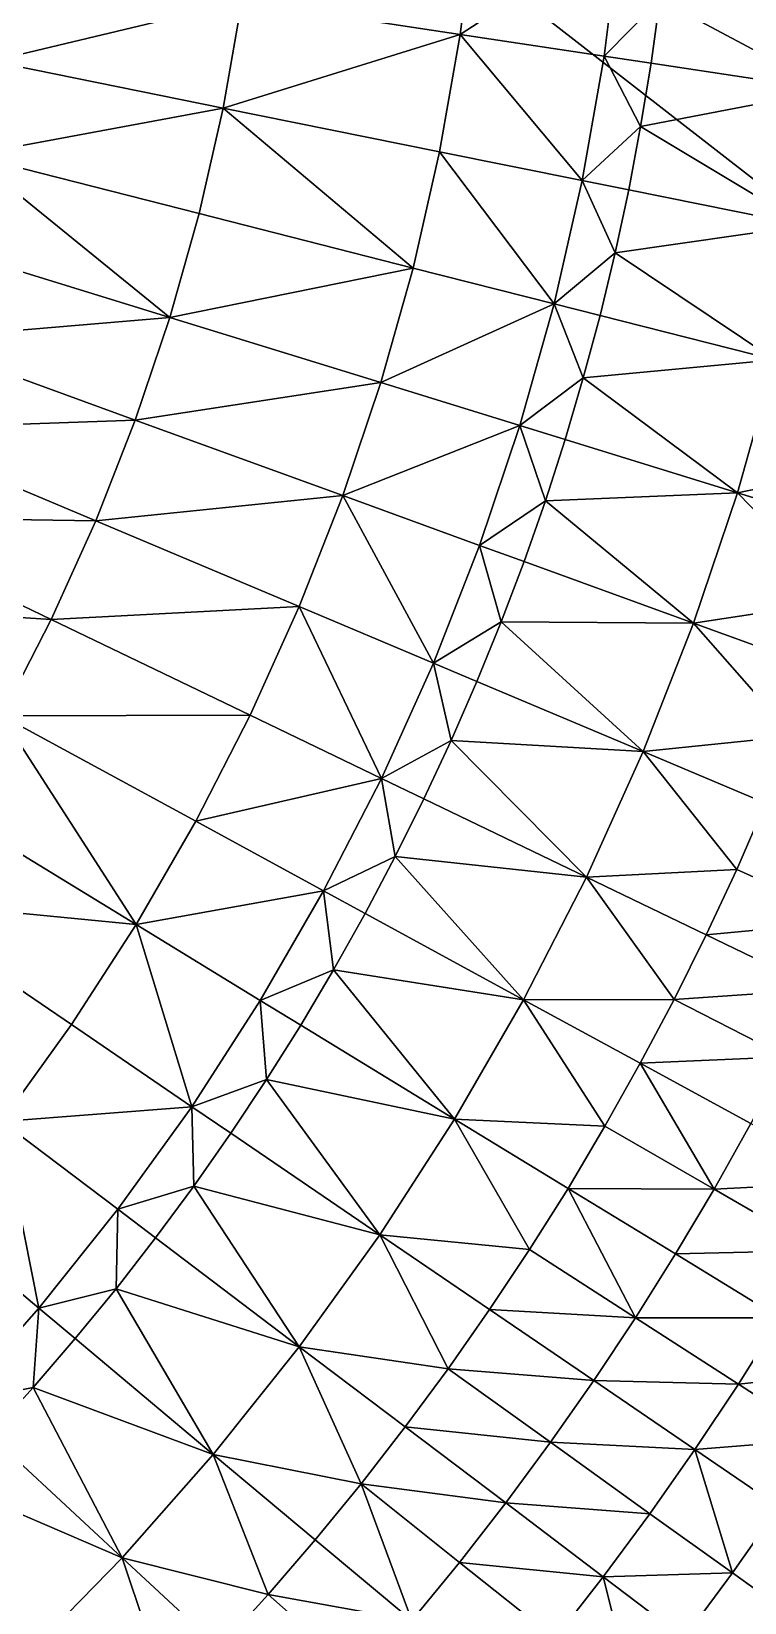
# Model space of a CAD drawing. Header units: millimetres. Extents: x -3750 to 5350, y -3750 to 3750.
# Drawn here: x 1236 to 1691, y -1229 to -226 of the extents above; entities that cross this region are included whole.
import ezdxf

# ---------------------------------------------------------------- set-up
doc = ezdxf.new("R2010")
doc.units = ezdxf.units.MM
doc.header["$MEASUREMENT"] = 0
doc.layers.add('MESH_3D', color=2, linetype='CONTINUOUS')

msp = doc.modelspace()

# ---------------------------------------------------------------- linework, layer by layer
at = {"layer": 'MESH_3D'}
for points in [[(925.3, 3634, 32500), (-2410.5, 2872.7, 32500), (3378.6, -1627.1, 32500)], [(925.3, 3634, 32500), (3634, -925.3, 32500), (3745.3, -186.9, 32500)], [(925.3, 3634, 32500), (3378.6, -1627.1, 32500), (3634, -925.3, 32500)], [(3378.6, -1627.1, 32500), (-2410.5, 2872.7, 32500), (-1955.4, -3199.8, 32500)], [(1519.2, -152, -989.8), (1509.8, -227.6, -989.8), (1370.4, -206.6, -1040.3)], [(1611.7, -161.3, -952.1), (1509.8, -227.6, -989.8), (1519.2, -152, -989.8)], [(1611.7, -161.3, -952.1), (1601.7, -241.4, -952.1), (1509.8, -227.6, -989.8)], [(1611.7, -161.3, -952.1), (1637.2, -205.2, -939.1), (1601.7, -241.4, -952.1)], [(1756.3, -175.7, -885.2), (1745.4, -263.1, -885.2), (1637.2, -205.2, -939.1)], [(1370.4, -206.6, -1040.3), (1210.4, -244.7, -1086.9), (1221.1, -184, -1086.9)], [(1370.4, -206.6, -1040.3), (1358.4, -274.6, -1040.3), (1210.4, -244.7, -1086.9)], [(1509.8, -227.6, -989.8), (1358.4, -274.6, -1040.3), (1370.4, -206.6, -1040.3)], [(1601.7, -241.4, -952.1), (1637.2, -205.2, -939.1), (1631.6, -245.9, -939.1)], [(1745.4, -263.1, -885.2), (1631.6, -245.9, -939.1), (1637.2, -205.2, -939.1)], [(1509.8, -227.6, -989.8), (1496.5, -302.5, -989.8), (1358.4, -274.6, -1040.3)], [(1587.7, -321, -952.1), (1496.5, -302.5, -989.8), (1509.8, -227.6, -989.8)], [(1601.7, -241.4, -952.1), (1587.7, -321, -952.1), (1509.8, -227.6, -989.8)], [(1358.4, -274.6, -1040.3), (1196.7, -304.7, -1086.9), (1210.4, -244.7, -1086.9)], [(1601.7, -241.4, -952.1), (1624.9, -286.5, -939.1), (1587.7, -321, -952.1)], [(1601.7, -241.4, -952.1), (1631.6, -245.9, -939.1), (1624.9, -286.5, -939.1)], [(1745.4, -263.1, -885.2), (1624.9, -286.5, -939.1), (1631.6, -245.9, -939.1)], [(1745.4, -263.1, -885.2), (1730.1, -349.7, -885.2), (1624.9, -286.5, -939.1)], [(1358.4, -274.6, -1040.3), (1343, -342, -1040.3), (1196.7, -304.7, -1086.9)], [(1479.6, -376.8, -989.8), (1343, -342, -1040.3), (1358.4, -274.6, -1040.3)], [(1496.5, -302.5, -989.8), (1479.6, -376.8, -989.8), (1358.4, -274.6, -1040.3)], [(1587.7, -321, -952.1), (1624.9, -286.5, -939.1), (1617.3, -326.9, -939.1)], [(1730.1, -349.7, -885.2), (1617.3, -326.9, -939.1), (1624.9, -286.5, -939.1)], [(1324.3, -408.5, -1040.3), (1180, -364, -1086.9), (1196.7, -304.7, -1086.9)], [(1343, -342, -1040.3), (1324.3, -408.5, -1040.3), (1196.7, -304.7, -1086.9)], [(1569.7, -399.7, -952.1), (1479.6, -376.8, -989.8), (1496.5, -302.5, -989.8)], [(1587.7, -321, -952.1), (1569.7, -399.7, -952.1), (1496.5, -302.5, -989.8)], [(1587.7, -321, -952.1), (1608.6, -367.2, -939.1), (1569.7, -399.7, -952.1)], [(1587.7, -321, -952.1), (1617.3, -326.9, -939.1), (1608.6, -367.2, -939.1)], [(1730.1, -349.7, -885.2), (1608.6, -367.2, -939.1), (1617.3, -326.9, -939.1)], [(1479.6, -376.8, -989.8), (1324.3, -408.5, -1040.3), (1343, -342, -1040.3)], [(1730.1, -349.7, -885.2), (1710.5, -435.5, -885.2), (1608.6, -367.2, -939.1)], [(1324.3, -408.5, -1040.3), (1160.4, -422.3, -1086.9), (1180, -364, -1086.9)], [(1569.7, -399.7, -952.1), (1608.6, -367.2, -939.1), (1599, -407.1, -939.1)], [(1710.5, -435.5, -885.2), (1599, -407.1, -939.1), (1608.6, -367.2, -939.1)], [(1479.6, -376.8, -989.8), (1459, -450, -989.8), (1324.3, -408.5, -1040.3)], [(1569.7, -399.7, -952.1), (1459, -450, -989.8), (1479.6, -376.8, -989.8)], [(1569.7, -399.7, -952.1), (1547.8, -477.4, -952.1), (1459, -450, -989.8)], [(1569.7, -399.7, -952.1), (1588.3, -446.9, -939.1), (1547.8, -477.4, -952.1)], [(1569.7, -399.7, -952.1), (1599, -407.1, -939.1), (1588.3, -446.9, -939.1)], [(1324.3, -408.5, -1040.3), (1302.3, -474, -1040.3), (1160.4, -422.3, -1086.9)], [(1459, -450, -989.8), (1302.3, -474, -1040.3), (1324.3, -408.5, -1040.3)], [(1710.5, -435.5, -885.2), (1588.3, -446.9, -939.1), (1599, -407.1, -939.1)], [(1302.3, -474, -1040.3), (1137.9, -479.7, -1086.9), (1160.4, -422.3, -1086.9)], [(1710.5, -435.5, -885.2), (1686.7, -520.3, -885.2), (1588.3, -446.9, -939.1)], [(1710.5, -435.5, -885.2), (1780.9, -501.1, -840.8), (1686.7, -520.3, -885.2)], [(1459, -450, -989.8), (1434.7, -522.2, -989.8), (1302.3, -474, -1040.3)], [(1547.8, -477.4, -952.1), (1434.7, -522.2, -989.8), (1459, -450, -989.8)], [(1547.8, -477.4, -952.1), (1588.3, -446.9, -939.1), (1576.7, -486.3, -939.1)], [(1686.7, -520.3, -885.2), (1576.7, -486.3, -939.1), (1588.3, -446.9, -939.1)], [(1277.1, -538.3, -1040.3), (1112.6, -535.8, -1086.9), (1137.9, -479.7, -1086.9)], [(1302.3, -474, -1040.3), (1277.1, -538.3, -1040.3), (1137.9, -479.7, -1086.9)], [(1434.7, -522.2, -989.8), (1277.1, -538.3, -1040.3), (1302.3, -474, -1040.3)], [(1547.8, -477.4, -952.1), (1522.1, -554, -952.1), (1434.7, -522.2, -989.8)], [(1547.8, -477.4, -952.1), (1564.1, -525.5, -939.1), (1522.1, -554, -952.1)], [(1547.8, -477.4, -952.1), (1576.7, -486.3, -939.1), (1564.1, -525.5, -939.1)], [(1686.7, -520.3, -885.2), (1564.1, -525.5, -939.1), (1576.7, -486.3, -939.1)], [(1686.7, -520.3, -885.2), (1780.9, -501.1, -840.8), (1767.8, -545.3, -840.8)], [(1686.7, -520.3, -885.2), (1658.6, -603.7, -885.2), (1564.1, -525.5, -939.1)], [(1686.7, -520.3, -885.2), (1753.7, -589.2, -840.8), (1658.6, -603.7, -885.2)], [(1686.7, -520.3, -885.2), (1767.8, -545.3, -840.8), (1753.7, -589.2, -840.8)], [(1434.7, -522.2, -989.8), (1406.9, -593.1, -989.8), (1277.1, -538.3, -1040.3)], [(1492.6, -629.2, -952.1), (1406.9, -593.1, -989.8), (1434.7, -522.2, -989.8)], [(1522.1, -554, -952.1), (1492.6, -629.2, -952.1), (1434.7, -522.2, -989.8)], [(1522.1, -554, -952.1), (1564.1, -525.5, -939.1), (1550.5, -564.3, -939.1)], [(1658.6, -603.7, -885.2), (1550.5, -564.3, -939.1), (1564.1, -525.5, -939.1)], [(1248.6, -601.3, -1040.3), (1084.5, -590.6, -1086.9), (1112.6, -535.8, -1086.9)], [(1277.1, -538.3, -1040.3), (1248.6, -601.3, -1040.3), (1112.6, -535.8, -1086.9)], [(1406.9, -593.1, -989.8), (1248.6, -601.3, -1040.3), (1277.1, -538.3, -1040.3)], [(1522.1, -554, -952.1), (1535.9, -602.8, -939.1), (1492.6, -629.2, -952.1)], [(1522.1, -554, -952.1), (1550.5, -564.3, -939.1), (1535.9, -602.8, -939.1)], [(1658.6, -603.7, -885.2), (1535.9, -602.8, -939.1), (1550.5, -564.3, -939.1)], [(1248.6, -601.3, -1040.3), (1217.1, -662.8, -1040.3), (1084.5, -590.6, -1086.9)], [(1658.6, -603.7, -885.2), (1753.7, -589.2, -840.8), (1738.4, -632.7, -840.8)], [(1375.6, -662.5, -989.8), (1217.1, -662.8, -1040.3), (1248.6, -601.3, -1040.3)], [(1406.9, -593.1, -989.8), (1375.6, -662.5, -989.8), (1248.6, -601.3, -1040.3)], [(1459.4, -702.8, -952.1), (1375.6, -662.5, -989.8), (1406.9, -593.1, -989.8)], [(1492.6, -629.2, -952.1), (1459.4, -702.8, -952.1), (1406.9, -593.1, -989.8)], [(1492.6, -629.2, -952.1), (1535.9, -602.8, -939.1), (1520.4, -640.9, -939.1)], [(1626.5, -685.6, -885.2), (1520.4, -640.9, -939.1), (1535.9, -602.8, -939.1)], [(1658.6, -603.7, -885.2), (1626.5, -685.6, -885.2), (1535.9, -602.8, -939.1)], [(1658.6, -603.7, -885.2), (1722.1, -675.9, -840.8), (1626.5, -685.6, -885.2)], [(1658.6, -603.7, -885.2), (1738.4, -632.7, -840.8), (1722.1, -675.9, -840.8)], [(1492.6, -629.2, -952.1), (1504, -678.6, -939.1), (1459.4, -702.8, -952.1)], [(1492.6, -629.2, -952.1), (1520.4, -640.9, -939.1), (1504, -678.6, -939.1)], [(1626.5, -685.6, -885.2), (1504, -678.6, -939.1), (1520.4, -640.9, -939.1)], [(1302.8, -796.1, -989.8), (1182.6, -722.7, -1040.3), (1217.1, -662.8, -1040.3)], [(1375.6, -662.5, -989.8), (1340.9, -730.2, -989.8), (1217.1, -662.8, -1040.3)], [(1340.9, -730.2, -989.8), (1302.8, -796.1, -989.8), (1217.1, -662.8, -1040.3)], [(1459.4, -702.8, -952.1), (1340.9, -730.2, -989.8), (1375.6, -662.5, -989.8)], [(1459.4, -702.8, -952.1), (1504, -678.6, -939.1), (1486.6, -715.9, -939.1)], [(1590.3, -765.8, -885.2), (1486.6, -715.9, -939.1), (1504, -678.6, -939.1)], [(1626.5, -685.6, -885.2), (1590.3, -765.8, -885.2), (1504, -678.6, -939.1)], [(1626.5, -685.6, -885.2), (1722.1, -675.9, -840.8), (1704.7, -718.6, -840.8)], [(1626.5, -685.6, -885.2), (1686.3, -760.9, -840.8), (1590.3, -765.8, -885.2)], [(1626.5, -685.6, -885.2), (1704.7, -718.6, -840.8), (1686.3, -760.9, -840.8)], [(1459.4, -702.8, -952.1), (1422.5, -774.7, -952.1), (1340.9, -730.2, -989.8)], [(1459.4, -702.8, -952.1), (1468.3, -752.7, -939.1), (1422.5, -774.7, -952.1)], [(1459.4, -702.8, -952.1), (1486.6, -715.9, -939.1), (1468.3, -752.7, -939.1)], [(1590.3, -765.8, -885.2), (1468.3, -752.7, -939.1), (1486.6, -715.9, -939.1)], [(1759.6, -793.9, -794.3), (1686.3, -760.9, -840.8), (1704.7, -718.6, -840.8)], [(1302.8, -796.1, -989.8), (1145.1, -780.7, -1040.3), (1182.6, -722.7, -1040.3)], [(1422.5, -774.7, -952.1), (1302.8, -796.1, -989.8), (1340.9, -730.2, -989.8)], [(1422.5, -774.7, -952.1), (1468.3, -752.7, -939.1), (1449.1, -789.1, -939.1)], [(1550.1, -844.2, -885.2), (1449.1, -789.1, -939.1), (1468.3, -752.7, -939.1)], [(1590.3, -765.8, -885.2), (1550.1, -844.2, -885.2), (1468.3, -752.7, -939.1)], [(1590.3, -765.8, -885.2), (1686.3, -760.9, -840.8), (1666.8, -802.7, -840.8)], [(1759.6, -793.9, -794.3), (1666.8, -802.7, -840.8), (1686.3, -760.9, -840.8)], [(1590.3, -765.8, -885.2), (1646.3, -844, -840.8), (1550.1, -844.2, -885.2)], [(1590.3, -765.8, -885.2), (1666.8, -802.7, -840.8), (1646.3, -844, -840.8)], [(1261.5, -860.1, -989.8), (1217.1, -921.9, -989.8), (1145.1, -780.7, -1040.3)], [(1302.8, -796.1, -989.8), (1261.5, -860.1, -989.8), (1145.1, -780.7, -1040.3)], [(1422.5, -774.7, -952.1), (1382.1, -844.6, -952.1), (1302.8, -796.1, -989.8)], [(1422.5, -774.7, -952.1), (1428.9, -825, -939.1), (1382.1, -844.6, -952.1)], [(1422.5, -774.7, -952.1), (1449.1, -789.1, -939.1), (1428.9, -825, -939.1)], [(1550.1, -844.2, -885.2), (1428.9, -825, -939.1), (1449.1, -789.1, -939.1)], [(1338.3, -912.5, -952.1), (1261.5, -860.1, -989.8), (1302.8, -796.1, -989.8)], [(1382.1, -844.6, -952.1), (1338.3, -912.5, -952.1), (1302.8, -796.1, -989.8)], [(1739.2, -837.6, -794.3), (1646.3, -844, -840.8), (1666.8, -802.7, -840.8)], [(1759.6, -793.9, -794.3), (1739.2, -837.6, -794.3), (1666.8, -802.7, -840.8)], [(1382.1, -844.6, -952.1), (1428.9, -825, -939.1), (1407.9, -860.4, -939.1)], [(1506.1, -920.4, -885.2), (1407.9, -860.4, -939.1), (1428.9, -825, -939.1)], [(1550.1, -844.2, -885.2), (1506.1, -920.4, -885.2), (1428.9, -825, -939.1)], [(1739.2, -837.6, -794.3), (1717.8, -880.7, -794.3), (1646.3, -844, -840.8)], [(1382.1, -844.6, -952.1), (1386, -895.2, -939.1), (1338.3, -912.5, -952.1)], [(1382.1, -844.6, -952.1), (1407.9, -860.4, -939.1), (1386, -895.2, -939.1)], [(1550.1, -844.2, -885.2), (1602.1, -925, -840.8), (1506.1, -920.4, -885.2)], [(1550.1, -844.2, -885.2), (1646.3, -844, -840.8), (1624.7, -884.8, -840.8)], [(1550.1, -844.2, -885.2), (1624.7, -884.8, -840.8), (1602.1, -925, -840.8)], [(1717.8, -880.7, -794.3), (1624.7, -884.8, -840.8), (1646.3, -844, -840.8)], [(1338.3, -912.5, -952.1), (1217.1, -921.9, -989.8), (1261.5, -860.1, -989.8)], [(1506.1, -920.4, -885.2), (1386, -895.2, -939.1), (1407.9, -860.4, -939.1)], [(1717.8, -880.7, -794.3), (1695.3, -923.2, -794.3), (1624.7, -884.8, -840.8)], [(1671.8, -965.2, -794.3), (1602.1, -925, -840.8), (1624.7, -884.8, -840.8)], [(1695.3, -923.2, -794.3), (1671.8, -965.2, -794.3), (1624.7, -884.8, -840.8)], [(1338.3, -912.5, -952.1), (1386, -895.2, -939.1), (1363.3, -929.5, -939.1)], [(1458.4, -994.3, -885.2), (1363.3, -929.5, -939.1), (1386, -895.2, -939.1)], [(1506.1, -920.4, -885.2), (1458.4, -994.3, -885.2), (1386, -895.2, -939.1)], [(1338.3, -912.5, -952.1), (1291.2, -978, -952.1), (1217.1, -921.9, -989.8)], [(1338.3, -912.5, -952.1), (1339.7, -963.2, -939.1), (1291.2, -978, -952.1)], [(1338.3, -912.5, -952.1), (1363.3, -929.5, -939.1), (1339.7, -963.2, -939.1)], [(1240.8, -1041.2, -952.1), (1169.6, -981.4, -989.8), (1217.1, -921.9, -989.8)], [(1291.2, -978, -952.1), (1240.8, -1041.2, -952.1), (1217.1, -921.9, -989.8)], [(1506.1, -920.4, -885.2), (1554, -1003.7, -840.8), (1458.4, -994.3, -885.2)], [(1506.1, -920.4, -885.2), (1578.6, -964.7, -840.8), (1554, -1003.7, -840.8)], [(1506.1, -920.4, -885.2), (1602.1, -925, -840.8), (1578.6, -964.7, -840.8)], [(1764, -960.6, -744.3), (1671.8, -965.2, -794.3), (1695.3, -923.2, -794.3)], [(1458.4, -994.3, -885.2), (1339.7, -963.2, -939.1), (1363.3, -929.5, -939.1)], [(1671.8, -965.2, -794.3), (1578.6, -964.7, -840.8), (1602.1, -925, -840.8)], [(1291.2, -978, -952.1), (1339.7, -963.2, -939.1), (1315.3, -996.3, -939.1)], [(1407, -1065.8, -885.2), (1315.3, -996.3, -939.1), (1339.7, -963.2, -939.1)], [(1458.4, -994.3, -885.2), (1407, -1065.8, -885.2), (1339.7, -963.2, -939.1)], [(1764, -960.6, -744.3), (1739.5, -1004.3, -744.3), (1671.8, -965.2, -794.3)], [(1621.6, -1047.3, -794.3), (1554, -1003.7, -840.8), (1578.6, -964.7, -840.8)], [(1647.2, -1006.6, -794.3), (1621.6, -1047.3, -794.3), (1578.6, -964.7, -840.8)], [(1671.8, -965.2, -794.3), (1647.2, -1006.6, -794.3), (1578.6, -964.7, -840.8)], [(1739.5, -1004.3, -744.3), (1647.2, -1006.6, -794.3), (1671.8, -965.2, -794.3)], [(1240.8, -1041.2, -952.1), (1187.4, -1101.7, -952.1), (1169.6, -981.4, -989.8)], [(1291.2, -978, -952.1), (1290, -1028.8, -939.1), (1240.8, -1041.2, -952.1)], [(1291.2, -978, -952.1), (1315.3, -996.3, -939.1), (1290, -1028.8, -939.1)], [(1407, -1065.8, -885.2), (1290, -1028.8, -939.1), (1315.3, -996.3, -939.1)], [(1458.4, -994.3, -885.2), (1502.1, -1079.9, -840.8), (1407, -1065.8, -885.2)], [(1458.4, -994.3, -885.2), (1528.5, -1042.1, -840.8), (1502.1, -1079.9, -840.8)], [(1458.4, -994.3, -885.2), (1554, -1003.7, -840.8), (1528.5, -1042.1, -840.8)], [(1621.6, -1047.3, -794.3), (1528.5, -1042.1, -840.8), (1554, -1003.7, -840.8)], [(1713.9, -1047.3, -744.3), (1621.6, -1047.3, -794.3), (1647.2, -1006.6, -794.3)], [(1739.5, -1004.3, -744.3), (1713.9, -1047.3, -744.3), (1647.2, -1006.6, -794.3)], [(1240.8, -1041.2, -952.1), (1290, -1028.8, -939.1), (1264, -1060.6, -939.1)], [(1352.1, -1134.6, -885.2), (1264, -1060.6, -939.1), (1290, -1028.8, -939.1)], [(1407, -1065.8, -885.2), (1352.1, -1134.6, -885.2), (1290, -1028.8, -939.1)], [(1240.8, -1041.2, -952.1), (1237.1, -1091.8, -939.1), (1187.4, -1101.7, -952.1)], [(1240.8, -1041.2, -952.1), (1264, -1060.6, -939.1), (1237.1, -1091.8, -939.1)], [(1595, -1087.4, -794.3), (1502.1, -1079.9, -840.8), (1528.5, -1042.1, -840.8)], [(1621.6, -1047.3, -794.3), (1595, -1087.4, -794.3), (1528.5, -1042.1, -840.8)], [(1687.3, -1089.7, -744.3), (1595, -1087.4, -794.3), (1621.6, -1047.3, -794.3)], [(1713.9, -1047.3, -744.3), (1687.3, -1089.7, -744.3), (1621.6, -1047.3, -794.3)], [(1769.2, -1081.1, -698.4), (1687.3, -1089.7, -744.3), (1713.9, -1047.3, -744.3)], [(1352.1, -1134.6, -885.2), (1237.1, -1091.8, -939.1), (1264, -1060.6, -939.1)], [(1407, -1065.8, -885.2), (1446.4, -1153.5, -840.8), (1352.1, -1134.6, -885.2)], [(1407, -1065.8, -885.2), (1474.7, -1117, -840.8), (1446.4, -1153.5, -840.8)], [(1407, -1065.8, -885.2), (1502.1, -1079.9, -840.8), (1474.7, -1117, -840.8)], [(1567.3, -1126.8, -794.3), (1474.7, -1117, -840.8), (1502.1, -1079.9, -840.8)], [(1595, -1087.4, -794.3), (1567.3, -1126.8, -794.3), (1502.1, -1079.9, -840.8)], [(1769.2, -1081.1, -698.4), (1741.7, -1124.9, -698.4), (1687.3, -1089.7, -744.3)], [(1187.4, -1101.7, -952.1), (1237.1, -1091.8, -939.1), (1209.5, -1122.3, -939.1)], [(1293.9, -1200.6, -885.2), (1209.5, -1122.3, -939.1), (1237.1, -1091.8, -939.1)], [(1352.1, -1134.6, -885.2), (1293.9, -1200.6, -885.2), (1237.1, -1091.8, -939.1)], [(1659.6, -1131.5, -744.3), (1567.3, -1126.8, -794.3), (1595, -1087.4, -794.3)], [(1687.3, -1089.7, -744.3), (1659.6, -1131.5, -744.3), (1595, -1087.4, -794.3)], [(1741.7, -1124.9, -698.4), (1659.6, -1131.5, -744.3), (1687.3, -1089.7, -744.3)], [(1293.9, -1200.6, -885.2), (1181.2, -1152.1, -939.1), (1209.5, -1122.3, -939.1)], [(1538.8, -1165.6, -794.3), (1446.4, -1153.5, -840.8), (1474.7, -1117, -840.8)], [(1567.3, -1126.8, -794.3), (1538.8, -1165.6, -794.3), (1474.7, -1117, -840.8)], [(1630.8, -1172.5, -744.3), (1538.8, -1165.6, -794.3), (1567.3, -1126.8, -794.3)], [(1659.6, -1131.5, -744.3), (1630.8, -1172.5, -744.3), (1567.3, -1126.8, -794.3)], [(1683.5, -1210.3, -698.4), (1630.8, -1172.5, -744.3), (1659.6, -1131.5, -744.3)], [(1741.7, -1124.9, -698.4), (1713.1, -1168, -698.4), (1659.6, -1131.5, -744.3)], [(1713.1, -1168, -698.4), (1683.5, -1210.3, -698.4), (1659.6, -1131.5, -744.3)], [(1352.1, -1134.6, -885.2), (1387.1, -1224.1, -840.8), (1293.9, -1200.6, -885.2)], [(1352.1, -1134.6, -885.2), (1417.2, -1189.2, -840.8), (1387.1, -1224.1, -840.8)], [(1352.1, -1134.6, -885.2), (1446.4, -1153.5, -840.8), (1417.2, -1189.2, -840.8)], [(1293.9, -1200.6, -885.2), (1232.4, -1263.6, -885.2), (1181.2, -1152.1, -939.1)], [(1478.8, -1240.8, -794.3), (1417.2, -1189.2, -840.8), (1446.4, -1153.5, -840.8)], [(1509.2, -1203.6, -794.3), (1478.8, -1240.8, -794.3), (1446.4, -1153.5, -840.8)], [(1538.8, -1165.6, -794.3), (1509.2, -1203.6, -794.3), (1446.4, -1153.5, -840.8)], [(1601.1, -1212.8, -744.3), (1509.2, -1203.6, -794.3), (1538.8, -1165.6, -794.3)], [(1630.8, -1172.5, -744.3), (1601.1, -1212.8, -744.3), (1538.8, -1165.6, -794.3)], [(1683.5, -1210.3, -698.4), (1601.1, -1212.8, -744.3), (1630.8, -1172.5, -744.3)], [(1752.7, -1260.1, -630.5), (1683.5, -1210.3, -698.4), (1713.1, -1168, -698.4)], [(1478.8, -1240.8, -794.3), (1387.1, -1224.1, -840.8), (1417.2, -1189.2, -840.8)], [(1293.9, -1200.6, -885.2), (1324.4, -1291.7, -840.8), (1232.4, -1263.6, -885.2)], [(1293.9, -1200.6, -885.2), (1356.1, -1258.3, -840.8), (1324.4, -1291.7, -840.8)], [(1293.9, -1200.6, -885.2), (1387.1, -1224.1, -840.8), (1356.1, -1258.3, -840.8)], [(1570.4, -1252.3, -744.3), (1478.8, -1240.8, -794.3), (1509.2, -1203.6, -794.3)], [(1601.1, -1212.8, -744.3), (1570.4, -1252.3, -744.3), (1509.2, -1203.6, -794.3)], [(1621, -1292.7, -698.4), (1570.4, -1252.3, -744.3), (1601.1, -1212.8, -744.3)], [(1683.5, -1210.3, -698.4), (1652.8, -1251.9, -698.4), (1601.1, -1212.8, -744.3)], [(1652.8, -1251.9, -698.4), (1621, -1292.7, -698.4), (1601.1, -1212.8, -744.3)], [(1752.7, -1260.1, -630.5), (1652.8, -1251.9, -698.4), (1683.5, -1210.3, -698.4)], [(1447.4, -1277.3, -794.3), (1356.1, -1258.3, -840.8), (1387.1, -1224.1, -840.8)], [(1478.8, -1240.8, -794.3), (1447.4, -1277.3, -794.3), (1387.1, -1224.1, -840.8)]]:
    msp.add_3dface(points, dxfattribs=at)

doc.saveas('drawing.dxf')
